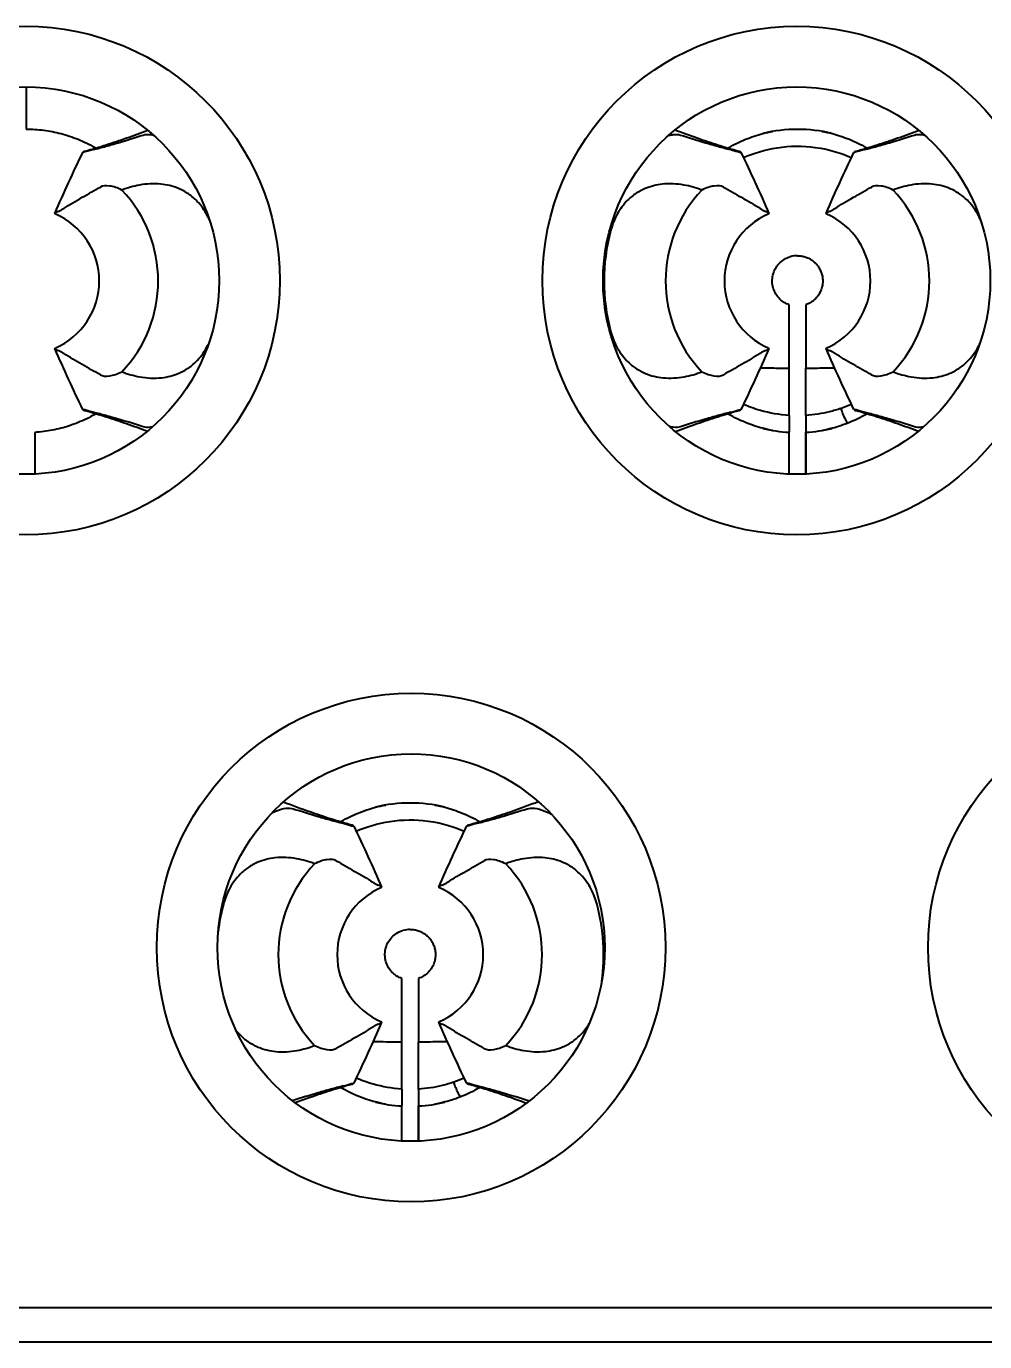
# Model space of a CAD drawing. Header units: millimetres. Extents: x 0 to 1188, y 0 to 840.
# Drawn here: x 114.562 to 117.407, y 345.156 to 349.061 of the extents above; entities that cross this region are included whole.
import ezdxf

# ---------------------------------------------------------------- set-up
doc = ezdxf.new("R2010")
doc.units = ezdxf.units.MM
doc.header["$LTSCALE"] = 2
doc.layers.add('가시적인 것(ISO)', color=3, linetype='Continuous', lineweight=40)

msp = doc.modelspace()

# ---------------------------------------------------------------- linework, layer by layer
at = {"layer": '가시적인 것(ISO)'}
for p, q in [((114.5615, 348.8806), (114.5615, 348.7552)), ((116.8265, 347.9054), (116.8265, 348.0453)), ((116.8765, 347.9054), (116.8765, 348.0454)), ((116.8265, 347.9054), (116.8265, 347.8553)), ((116.8265, 347.731), (116.8265, 347.8553)), ((116.8765, 347.7312), (116.8765, 347.8553)), ((115.6765, 345.9054), (115.6765, 346.0453)), ((115.7265, 345.9054), (115.7265, 346.0454)), ((115.6765, 345.9054), (115.6765, 345.8553)), ((115.6765, 345.7512), (115.6765, 345.8553)), ((115.7265, 345.751), (115.7265, 345.8553)), ((119.3121, 345.2556), (108.2164, 345.2556)), ((108.5549, 345.1556), (118.9735, 345.1556))]:
    msp.add_line(p, q, dxfattribs=at)
for centre, radius in [((114.5592, 348.3056), 0.755), ((116.8492, 348.3056), 0.755), ((114.5592, 348.3056), 0.575), ((116.8492, 348.3056), 0.575), ((115.7042, 346.3256), 0.755), ((117.9942, 346.3256), 0.755), ((115.7042, 346.3256), 0.575)]:
    msp.add_circle(centre, radius, dxfattribs=at)
for centre, radius, start, end in [((116.8515, 348.3046), 0.45, 90, 103.1782), ((116.8515, 348.3046), 0.45, 76.8218, 90), ((114.5615, 348.3046), 0.3916, 316.4807, 43.5197), ((116.8515, 348.3046), 0.3916, 136.4808, 223.5197), ((116.8515, 348.3046), 0.3916, 316.4807, 43.5197), ((114.5615, 348.3046), 0.2168, 293.2154, 66.7839), ((116.8515, 348.3046), 0.2168, 113.2155, 246.7835), ((116.8515, 348.3046), 0.2168, 293.2154, 66.7839), ((116.8515, 348.3046), 0.5744, 164.9931, 195.0072), ((116.8515, 348.3046), 0.45, 256.8218, 266.8153), ((116.8515, 348.3046), 0.45, 273.1847, 283.1782), ((115.7015, 346.3046), 0.45, 90, 103.1782), ((115.7015, 346.3046), 0.45, 76.8218, 90), ((115.7015, 346.3046), 0.3916, 136.4808, 223.5197), ((115.7015, 346.3046), 0.3916, 316.4807, 43.5197), ((115.7015, 346.3046), 0.2168, 113.2155, 246.7835), ((115.7015, 346.3046), 0.2168, 293.2154, 66.7839), ((115.7015, 346.3046), 0.5744, 164.9931, 173.2253), ((115.7015, 346.3046), 0.5744, 352.1098, 15.0072), ((115.7015, 346.3046), 0.45, 256.8218, 266.8153), ((115.7015, 346.3046), 0.45, 273.1847, 283.1782)]:
    msp.add_arc(centre, radius, start, end, dxfattribs=at)
for centre, major_axis, ratio, start_param, end_param in [((115.2052, 348.4699), (-0.4763, 0.2155), 0.09072, 6.171688, 6.225172), ((115.2066, 348.3574), (-0.4849, 0.3125), 0.282241, 6.024103, 6.037105), ((116.2284, 348.3739), (-0.463, -0.2959), 0.288481, 3.394768, 3.408061), ((116.2078, 348.4698), (-0.4764, -0.2156), 0.090673, 3.19962, 3.25302), ((117.4952, 348.4699), (-0.4763, 0.2155), 0.09072, 6.171688, 6.225172), ((117.4966, 348.3574), (-0.4849, 0.3125), 0.282244, 6.024101, 6.037103), ((116.8516, 348.3027), (0.0022, -0.0768), 0.987445, 3.113519, 3.4016), ((115.2053, 348.1395), (-0.4764, -0.2156), 0.090678, 0.058025, 0.111435), ((115.1817, 348.2331), (-0.46, -0.2936), 0.289369, 0.254194, 0.267536), ((116.2065, 348.2518), (-0.4848, 0.3124), 0.282258, 2.882491, 2.895492), ((116.2079, 348.1394), (-0.4763, 0.2155), 0.090718, 3.030103, 3.083581), ((117.4953, 348.1395), (-0.4764, -0.2156), 0.090678, 0.058025, 0.111435), ((117.4716, 348.2331), (-0.46, -0.2936), 0.289371, 0.254196, 0.267538), ((115.0784, 346.3739), (-0.463, -0.2959), 0.288484, 3.394771, 3.408064), ((115.0578, 346.4698), (-0.4764, -0.2156), 0.090673, 3.19962, 3.25302), ((116.3452, 346.4699), (-0.4763, 0.2155), 0.09072, 6.171688, 6.225172), ((116.3466, 346.3574), (-0.4849, 0.3125), 0.282243, 6.024102, 6.037104), ((115.7016, 346.3027), (0.0022, -0.0768), 0.987445, 3.113519, 3.4016), ((115.0565, 346.2517), (-0.4848, 0.3124), 0.282261, 2.882488, 2.895489), ((115.0579, 346.1394), (-0.4763, 0.2155), 0.090718, 3.030103, 3.083581), ((116.3453, 346.1395), (-0.4764, -0.2156), 0.090678, 0.058025, 0.111435), ((116.3216, 346.2331), (-0.46, -0.2936), 0.289371, 0.254195, 0.267538)]:
    msp.add_ellipse(centre, major_axis=major_axis, ratio=ratio, start_param=start_param, end_param=end_param, dxfattribs=at)
for points, knots in [([(114.5615, 348.7552), (114.5787, 348.7552), (114.596, 348.7541), (114.6132, 348.752), (114.6304, 348.7498), (114.6476, 348.7465), (114.6647, 348.742), (114.6817, 348.7375), (114.6987, 348.7319), (114.7156, 348.725), (114.7325, 348.7182), (114.7492, 348.71), (114.7656, 348.7006)], [0, 0, 0, 0, 0.25, 0.25, 0.25, 0.5, 0.5, 0.5, 0.75, 0.75, 0.75, 1, 1, 1, 1]), ([(114.9227, 348.7511), (114.9019, 348.7433), (114.8804, 348.7355), (114.8394, 348.7212), (114.819, 348.7143), (114.7792, 348.7015), (114.7576, 348.695), (114.734, 348.6888)], [0.0660033, 0.0660033, 0.0660033, 0.0660033, 0.135923, 0.135923, 0.2001231, 0.2001231, 0.2605456, 0.2605456, 0.2605456, 0.2605456]), ([(114.7605, 348.6945), (114.7733, 348.6977), (114.7861, 348.7011), (114.8104, 348.7078), (114.8227, 348.7113), (114.8601, 348.7223), (114.8852, 348.7302), (114.9088, 348.7378)], [0.000001, 0.000001, 0.000001, 0.000001, 0.01087287, 0.01087287, 0.02267328, 0.02267328, 0.04807128, 0.04807128, 0.04807128, 0.04807128]), ([(114.9088, 348.7378), (114.9145, 348.7396), (114.9218, 348.7401), (114.9329, 348.7388), (114.9356, 348.7384), (114.9384, 348.7378)], [-0.048121605, -0.048121605, -0.048121605, -0.048121605, -0.04200366, -0.04200366, -0.040148084, -0.040148084, -0.040148084, -0.040148084]), ([(116.4683, 348.7363), (116.4735, 348.7377), (116.4784, 348.7386), (116.4913, 348.7401), (116.4985, 348.7396), (116.5042, 348.7378)], [-0.009302568, -0.009302568, -0.009302568, -0.009302568, -0.006071666, -0.006071666, -0.000001, -0.000001, -0.000001, -0.000001]), ([(116.6791, 348.6888), (116.6554, 348.695), (116.6338, 348.7015), (116.594, 348.7143), (116.5736, 348.7212), (116.5315, 348.7359), (116.509, 348.7441), (116.4872, 348.7523)], [0.000001, 0.000001, 0.000001, 0.000001, 0.0588699, 0.0588699, 0.1213777, 0.1213777, 0.192838, 0.192838, 0.192838, 0.192838]), ([(116.5042, 348.7378), (116.5278, 348.7302), (116.5528, 348.7223), (116.5902, 348.7113), (116.6025, 348.7078), (116.6269, 348.7012), (116.6396, 348.6978), (116.6526, 348.6945)], [0.000001, 0.000001, 0.000001, 0.000001, 0.02510025, 0.02510025, 0.03680794, 0.03680794, 0.04760817, 0.04760817, 0.04760817, 0.04760817]), ([(116.6475, 348.7006), (116.6638, 348.71), (116.6805, 348.7182), (116.6974, 348.725), (116.7143, 348.7319), (116.7313, 348.7375), (116.7484, 348.742), (116.7585, 348.7446), (116.7686, 348.7469), (116.7787, 348.7487)], [0, 0, 0, 0, 0.25, 0.25, 0.25, 0.5, 0.5, 0.5, 0.6474893, 0.6474893, 0.6474893, 0.6474893]), ([(116.9243, 348.7487), (116.9345, 348.7469), (116.9446, 348.7446), (116.9547, 348.742), (116.9717, 348.7375), (116.9887, 348.7319), (117.0056, 348.725), (117.0225, 348.7182), (117.0392, 348.71), (117.0556, 348.7006)], [0.3524805, 0.3524805, 0.3524805, 0.3524805, 0.5, 0.5, 0.5, 0.75, 0.75, 0.75, 1, 1, 1, 1]), ([(117.2127, 348.7511), (117.1919, 348.7433), (117.1704, 348.7355), (117.1294, 348.7212), (117.109, 348.7143), (117.0692, 348.7015), (117.0476, 348.695), (117.024, 348.6888)], [0.0660033, 0.0660033, 0.0660033, 0.0660033, 0.135923, 0.135923, 0.2001231, 0.2001231, 0.2605456, 0.2605456, 0.2605456, 0.2605456]), ([(117.0505, 348.6945), (117.0633, 348.6977), (117.0761, 348.7011), (117.1004, 348.7078), (117.1127, 348.7113), (117.1501, 348.7223), (117.1752, 348.7302), (117.1988, 348.7378)], [0.000001, 0.000001, 0.000001, 0.000001, 0.01087287, 0.01087287, 0.02267328, 0.02267328, 0.04807128, 0.04807128, 0.04807128, 0.04807128]), ([(117.1988, 348.7378), (117.2045, 348.7396), (117.2118, 348.7401), (117.2229, 348.7388), (117.2256, 348.7384), (117.2284, 348.7378)], [-0.048121605, -0.048121605, -0.048121605, -0.048121605, -0.04200366, -0.04200366, -0.040148084, -0.040148084, -0.040148084, -0.040148084]), ([(114.7578, 348.6938), (114.7374, 348.6882), (114.728, 348.6849), (114.7296, 348.6867), (114.7301, 348.6871), (114.7308, 348.6875)], [-0.02032758, -0.02032758, -0.02032758, -0.02032758, -0.00261133, -0.00261133, -0.000001, -0.000001, -0.000001, -0.000001]), ([(116.6553, 348.6938), (116.6757, 348.6882), (116.6851, 348.6849), (116.6834, 348.6867), (116.6829, 348.6871), (116.6823, 348.6875)], [0.000001, 0.000001, 0.000001, 0.000001, 0.01769583, 0.01769583, 0.02027831, 0.02027831, 0.02027831, 0.02027831]), ([(116.691, 348.671), (116.7207, 348.684), (116.7541, 348.6944), (116.829, 348.7058), (116.8671, 348.7061), (116.9489, 348.6952), (116.9851, 348.6828), (117.012, 348.671)], [0.00074803, 0.00074803, 0.00074803, 0.00074803, 0.01038667, 0.01038667, 0.01998416, 0.01998416, 0.03136891, 0.03136891, 0.03136891, 0.03136891]), ([(117.0478, 348.6938), (117.0274, 348.6882), (117.018, 348.6849), (117.0196, 348.6867), (117.0201, 348.6871), (117.0208, 348.6875)], [-0.02032758, -0.02032758, -0.02032758, -0.02032758, -0.00261133, -0.00261133, -0.000001, -0.000001, -0.000001, -0.000001]), ([(114.6726, 348.5199), (114.6903, 348.5312), (114.708, 348.5415), (114.7455, 348.5632), (114.7635, 348.5735), (114.7816, 348.5834)], [0.000001, 0.000001, 0.000001, 0.000001, 0.02202225, 0.02202225, 0.04195247, 0.04195247, 0.04195247, 0.04195247]), ([(114.8455, 348.5743), (114.8323, 348.5809), (114.8201, 348.5847), (114.7977, 348.5881), (114.7882, 348.587), (114.7816, 348.5834)], [0.000001, 0.000001, 0.000001, 0.000001, 0.00737627, 0.00737627, 0.01570949, 0.01570949, 0.01570949, 0.01570949]), ([(115.1058, 348.4842), (115.1037, 348.4892), (115.1014, 348.494), (115.0908, 348.5143), (115.0809, 348.5285), (115.0611, 348.5492), (115.0524, 348.5565), (115.0336, 348.5694), (115.0235, 348.5748), (114.9962, 348.5862), (114.9786, 348.5903), (114.9397, 348.5942), (114.9184, 348.5929), (114.8799, 348.5859), (114.8623, 348.5808), (114.8455, 348.5743)], [0.00327184, 0.00327184, 0.00327184, 0.00327184, 0.00488809, 0.00488809, 0.01015041, 0.01015041, 0.01364946, 0.01364946, 0.01725329, 0.01725329, 0.02305912, 0.02305912, 0.03007931, 0.03007931, 0.03622793, 0.03622793, 0.03622793, 0.03622793]), ([(116.5675, 348.5743), (116.5504, 348.5809), (116.5326, 348.5861), (116.4933, 348.593), (116.4715, 348.5942), (116.4326, 348.5899), (116.4154, 348.5857), (116.3886, 348.5743), (116.3786, 348.5689), (116.3598, 348.5558), (116.3511, 348.5484), (116.3311, 348.5271), (116.321, 348.5125), (116.306, 348.4827), (116.3007, 348.4682), (116.2967, 348.4534)], [0.000001, 0.000001, 0.000001, 0.000001, 0.00626223, 0.00626223, 0.01343841, 0.01343841, 0.01913464, 0.01913464, 0.02272973, 0.02272973, 0.02626393, 0.02626393, 0.03167014, 0.03167014, 0.03630667, 0.03630667, 0.03630667, 0.03630667]), ([(116.6315, 348.5834), (116.6249, 348.587), (116.6154, 348.5881), (116.5931, 348.5848), (116.5808, 348.5809), (116.5675, 348.5743)], [0.000001, 0.000001, 0.000001, 0.000001, 0.00832328, 0.00832328, 0.01574209, 0.01574209, 0.01574209, 0.01574209]), ([(116.6315, 348.5834), (116.6494, 348.5735), (116.6675, 348.5632), (116.7051, 348.5414), (116.7227, 348.5313), (116.7405, 348.5199)], [0.000001, 0.000001, 0.000001, 0.000001, 0.02267265, 0.02267265, 0.04797339, 0.04797339, 0.04797339, 0.04797339]), ([(116.9626, 348.5199), (116.9803, 348.5312), (116.998, 348.5415), (117.0355, 348.5632), (117.0535, 348.5735), (117.0716, 348.5834)], [0.000001, 0.000001, 0.000001, 0.000001, 0.02202225, 0.02202225, 0.04195247, 0.04195247, 0.04195247, 0.04195247]), ([(117.1355, 348.5743), (117.1223, 348.5809), (117.1101, 348.5847), (117.0877, 348.5881), (117.0782, 348.587), (117.0716, 348.5834)], [0.000001, 0.000001, 0.000001, 0.000001, 0.00737627, 0.00737627, 0.01570949, 0.01570949, 0.01570949, 0.01570949]), ([(117.3958, 348.4842), (117.3937, 348.4892), (117.3914, 348.494), (117.3808, 348.5143), (117.3709, 348.5285), (117.3511, 348.5492), (117.3424, 348.5565), (117.3236, 348.5694), (117.3135, 348.5748), (117.2862, 348.5862), (117.2686, 348.5903), (117.2297, 348.5942), (117.2084, 348.5929), (117.1699, 348.5859), (117.1523, 348.5808), (117.1355, 348.5743)], [0.00327184, 0.00327184, 0.00327184, 0.00327184, 0.00488809, 0.00488809, 0.01015041, 0.01015041, 0.01364946, 0.01364946, 0.01725329, 0.01725329, 0.02305912, 0.02305912, 0.03007931, 0.03007931, 0.03622793, 0.03622793, 0.03622793, 0.03622793]), ([(114.6566, 348.5112), (114.659, 348.5123), (114.6616, 348.5135), (114.6669, 348.5164), (114.6697, 348.518), (114.6726, 348.5199)], [-0.007254423, -0.007254423, -0.007254423, -0.007254423, -0.003622775, -0.003622775, -0.000001, -0.000001, -0.000001, -0.000001]), ([(116.7405, 348.5199), (116.7434, 348.5181), (116.7462, 348.5164), (116.7515, 348.5135), (116.754, 348.5123), (116.7565, 348.5112)], [-0.007255096, -0.007255096, -0.007255096, -0.007255096, -0.003632959, -0.003632959, -0.000001, -0.000001, -0.000001, -0.000001]), ([(116.9466, 348.5112), (116.949, 348.5123), (116.9516, 348.5135), (116.9569, 348.5164), (116.9597, 348.518), (116.9626, 348.5199)], [-0.007254423, -0.007254423, -0.007254423, -0.007254423, -0.003622775, -0.003622775, -0.000001, -0.000001, -0.000001, -0.000001]), ([(114.6566, 348.5112), (114.6524, 348.5095), (114.6495, 348.508), (114.6479, 348.5068), (114.6462, 348.5055), (114.6458, 348.5046), (114.6466, 348.504)], [0, 0, 0, 0, 0.5, 0.5, 0.5, 1, 1, 1, 1]), ([(116.7664, 348.504), (116.7672, 348.5046), (116.7668, 348.5055), (116.7652, 348.5068), (116.7635, 348.508), (116.7606, 348.5095), (116.7565, 348.5112)], [0, 0, 0, 0, 0.5, 0.5, 0.5, 1, 1, 1, 1]), ([(116.9466, 348.5112), (116.9424, 348.5095), (116.9395, 348.508), (116.9379, 348.5068), (116.9362, 348.5055), (116.9358, 348.5046), (116.9366, 348.504)], [0, 0, 0, 0, 0.5, 0.5, 0.5, 1, 1, 1, 1]), ([(116.7996, 348.2505), (116.7949, 348.255), (116.7908, 348.2601), (116.7874, 348.2657), (116.784, 348.2712), (116.7814, 348.2773), (116.7795, 348.2835), (116.7777, 348.2898), (116.7767, 348.2962), (116.7765, 348.3027), (116.7764, 348.3092), (116.7771, 348.3157), (116.7786, 348.3221), (116.7801, 348.3284), (116.7824, 348.3345), (116.7855, 348.3402), (116.7886, 348.3459), (116.7924, 348.3513), (116.7969, 348.356), (116.8014, 348.3608), (116.8065, 348.365), (116.8121, 348.3684), (116.8177, 348.3719), (116.8237, 348.3746), (116.83, 348.3765)], [0, 0, 0, 0, 0.125, 0.125, 0.125, 0.25, 0.25, 0.25, 0.375, 0.375, 0.375, 0.5, 0.5, 0.5, 0.625, 0.625, 0.625, 0.75, 0.75, 0.75, 0.875, 0.875, 0.875, 0.9999979, 0.9999979, 0.9999979, 0.9999979]), ([(116.8515, 348.3796), (116.856, 348.3796), (116.8605, 348.3792), (116.8649, 348.3784), (116.8667, 348.3781), (116.8686, 348.3777), (116.8704, 348.3772), (116.8742, 348.3762), (116.878, 348.3749), (116.8817, 348.3733), (116.8839, 348.3723), (116.886, 348.3712), (116.8881, 348.3701), (116.8912, 348.3684), (116.894, 348.3665), (116.8968, 348.3644), (116.8991, 348.3626), (116.9014, 348.3607), (116.9035, 348.3587), (116.9056, 348.3567), (116.9076, 348.3545), (116.9094, 348.3523), (116.9116, 348.3496), (116.9136, 348.3468), (116.9155, 348.3438), (116.9167, 348.3418), (116.9179, 348.3397), (116.9189, 348.3375), (116.9207, 348.3339), (116.9221, 348.3302), (116.9233, 348.3264), (116.9238, 348.3246), (116.9243, 348.3228), (116.9247, 348.3209), (116.9257, 348.3166), (116.9263, 348.3121), (116.9265, 348.3076), (116.9265, 348.3063), (116.9265, 348.3049), (116.9265, 348.3036), (116.9264, 348.2986), (116.9259, 348.2936), (116.9248, 348.2887), (116.9246, 348.2879), (116.9244, 348.2871), (116.9242, 348.2863), (116.9229, 348.281), (116.921, 348.2758), (116.9185, 348.2708), (116.9156, 348.2652), (116.912, 348.2599), (116.9078, 348.2551), (116.9041, 348.2508), (116.8999, 348.247), (116.8953, 348.2437), (116.8947, 348.2433), (116.8941, 348.2429), (116.8935, 348.2425), (116.8893, 348.2396), (116.8848, 348.2372), (116.8801, 348.2353), (116.8789, 348.2348), (116.8777, 348.2343), (116.8765, 348.2339)], [0, 0, 0, 0, 0.064029, 0.064029, 0.064029, 0.090909, 0.090909, 0.090909, 0.147575, 0.147575, 0.147575, 0.181818, 0.181818, 0.181818, 0.230906, 0.230906, 0.230906, 0.272727, 0.272727, 0.272727, 0.31446, 0.31446, 0.31446, 0.363636, 0.363636, 0.363636, 0.397788, 0.397788, 0.397788, 0.454545, 0.454545, 0.454545, 0.481311, 0.481311, 0.481311, 0.545455, 0.545455, 0.545455, 0.564756, 0.564756, 0.564756, 0.636364, 0.636364, 0.636364, 0.648191, 0.648191, 0.648191, 0.727273, 0.727273, 0.727273, 0.818182, 0.818182, 0.818182, 0.898575, 0.898575, 0.898575, 0.909091, 0.909091, 0.909091, 0.981969, 0.981969, 0.981969, 1, 1, 1, 1]), ([(116.8265, 348.2339), (116.8214, 348.2357), (116.8117, 348.2404), (116.8033, 348.2469), (116.7996, 348.2505)], [0.0000005, 0.0000005, 0.0000005, 0.0000005, 0.5, 0.999989, 0.999989, 0.999989, 0.999989]), ([(116.8265, 348.1367), (116.8265, 348.1676), (116.8265, 348.192), (116.8265, 348.2251), (116.8265, 348.2339), (116.8265, 348.2339)], [-0.0283629, -0.0283629, -0.0283629, -0.0283629, -0.01405808, -0.01405808, -0.000001, -0.000001, -0.000001, -0.000001]), ([(116.8765, 348.2339), (116.8765, 348.2339), (116.8765, 348.2251), (116.8765, 348.1921), (116.8765, 348.1677), (116.8765, 348.1368)], [-0.0282305, -0.0282305, -0.0282305, -0.0282305, -0.01423903, -0.01423903, -0.0000015, -0.0000015, -0.0000015, -0.0000015]), ([(116.2967, 348.1559), (116.301, 348.14), (116.3067, 348.1246), (116.3224, 348.0947), (116.3323, 348.0806), (116.3521, 348.06), (116.3607, 348.0526), (116.3796, 348.0397), (116.3897, 348.0343), (116.4171, 348.023), (116.4347, 348.0189), (116.4736, 348.0151), (116.4948, 348.0164), (116.5332, 348.0234), (116.5507, 348.0285), (116.5675, 348.0349)], [0.000001, 0.000001, 0.000001, 0.000001, 0.00492376, 0.00492376, 0.01016888, 0.01016888, 0.01366516, 0.01366516, 0.01727295, 0.01727295, 0.02310028, 0.02310028, 0.0300965, 0.0300965, 0.03622826, 0.03622826, 0.03622826, 0.03622826]), ([(114.6466, 348.1052), (114.6458, 348.1046), (114.6462, 348.1037), (114.6479, 348.1025), (114.6495, 348.1013), (114.6524, 348.0997), (114.6566, 348.098)], [0, 0, 0, 0, 0.5, 0.5, 0.5, 1, 1, 1, 1]), ([(114.6726, 348.0893), (114.6697, 348.0912), (114.6669, 348.0928), (114.6615, 348.0957), (114.659, 348.097), (114.6566, 348.098)], [-0.007255314, -0.007255314, -0.007255314, -0.007255314, -0.003633065, -0.003633065, -0.000001, -0.000001, -0.000001, -0.000001]), ([(114.7816, 348.0259), (114.7636, 348.0357), (114.7456, 348.046), (114.7079, 348.0678), (114.6903, 348.078), (114.6726, 348.0893)], [0.000001, 0.000001, 0.000001, 0.000001, 0.02266577, 0.02266577, 0.04797204, 0.04797204, 0.04797204, 0.04797204]), ([(114.8455, 348.0349), (114.8626, 348.0284), (114.8805, 348.0232), (114.9197, 348.0162), (114.9415, 348.015), (114.9805, 348.0193), (114.9976, 348.0235), (115.0245, 348.0349), (115.0345, 348.0404), (115.0533, 348.0534), (115.0619, 348.0609), (115.082, 348.0821), (115.092, 348.0968), (115.1011, 348.1149), (115.1022, 348.117), (115.1032, 348.1192)], [0.000001, 0.000001, 0.000001, 0.000001, 0.00626235, 0.00626235, 0.0134386, 0.0134386, 0.01913477, 0.01913477, 0.02272976, 0.02272976, 0.0262638, 0.0262638, 0.03166957, 0.03166957, 0.03238711, 0.03238711, 0.03238711, 0.03238711]), ([(116.7404, 348.0893), (116.7227, 348.078), (116.705, 348.0678), (116.6675, 348.046), (116.6495, 348.0357), (116.6315, 348.0259)], [0.000001, 0.000001, 0.000001, 0.000001, 0.02202179, 0.02202179, 0.04195434, 0.04195434, 0.04195434, 0.04195434]), ([(116.7565, 348.098), (116.754, 348.097), (116.7515, 348.0957), (116.7461, 348.0928), (116.7434, 348.0912), (116.7404, 348.0893)], [-0.007253637, -0.007253637, -0.007253637, -0.007253637, -0.003622384, -0.003622384, -0.000001, -0.000001, -0.000001, -0.000001]), ([(116.7565, 348.098), (116.7606, 348.0997), (116.7635, 348.1013), (116.7652, 348.1025), (116.7668, 348.1037), (116.7672, 348.1046), (116.7664, 348.1052)], [0, 0, 0, 0, 0.5, 0.5, 0.5, 1, 1, 1, 1]), ([(116.9366, 348.1052), (116.9358, 348.1046), (116.9362, 348.1037), (116.9379, 348.1025), (116.9395, 348.1013), (116.9424, 348.0997), (116.9466, 348.098)], [0, 0, 0, 0, 0.5, 0.5, 0.5, 1, 1, 1, 1]), ([(116.9626, 348.0893), (116.9597, 348.0912), (116.9569, 348.0928), (116.9515, 348.0957), (116.949, 348.097), (116.9466, 348.098)], [-0.007255314, -0.007255314, -0.007255314, -0.007255314, -0.003633065, -0.003633065, -0.000001, -0.000001, -0.000001, -0.000001]), ([(117.0716, 348.0259), (117.0536, 348.0357), (117.0356, 348.046), (116.9979, 348.0678), (116.9803, 348.078), (116.9626, 348.0893)], [0.000001, 0.000001, 0.000001, 0.000001, 0.02266577, 0.02266577, 0.04797204, 0.04797204, 0.04797204, 0.04797204]), ([(117.1355, 348.0349), (117.1526, 348.0284), (117.1705, 348.0232), (117.2097, 348.0162), (117.2315, 348.015), (117.2705, 348.0193), (117.2876, 348.0235), (117.3145, 348.0349), (117.3245, 348.0404), (117.3433, 348.0534), (117.3519, 348.0609), (117.372, 348.0821), (117.382, 348.0968), (117.3911, 348.1149), (117.3922, 348.117), (117.3932, 348.1192)], [0.000001, 0.000001, 0.000001, 0.000001, 0.00626235, 0.00626235, 0.0134386, 0.0134386, 0.01913477, 0.01913477, 0.02272976, 0.02272976, 0.0262638, 0.0262638, 0.03166957, 0.03166957, 0.03238711, 0.03238711, 0.03238711, 0.03238711]), ([(114.7816, 348.0259), (114.7882, 348.0223), (114.7977, 348.0211), (114.82, 348.0245), (114.8322, 348.0284), (114.8455, 348.0349)], [0.000001, 0.000001, 0.000001, 0.000001, 0.00832329, 0.00832329, 0.01574211, 0.01574211, 0.01574211, 0.01574211]), ([(116.5675, 348.0349), (116.5808, 348.0284), (116.593, 348.0245), (116.6153, 348.0211), (116.6248, 348.0223), (116.6315, 348.0259)], [0.000001, 0.000001, 0.000001, 0.000001, 0.00737626, 0.00737626, 0.01570945, 0.01570945, 0.01570945, 0.01570945]), ([(116.7412, 348.0467), (116.7541, 348.0468), (116.7675, 348.0465), (116.796, 348.0458), (116.8112, 348.0455), (116.8265, 348.0453)], [0.017214595, 0.017214595, 0.017214595, 0.017214595, 0.021507398, 0.021507398, 0.026103666, 0.026103666, 0.026103666, 0.026103666]), ([(116.8765, 348.0454), (116.8853, 348.0455), (116.894, 348.0457), (116.9132, 348.0461), (116.9236, 348.0464), (116.9433, 348.0468), (116.9526, 348.047), (116.9617, 348.0469)], [0.000001, 0.000001, 0.000001, 0.000001, 0.002645454, 0.002645454, 0.005867942, 0.005867942, 0.008896239, 0.008896239, 0.008896239, 0.008896239]), ([(117.0716, 348.0259), (117.0782, 348.0223), (117.0877, 348.0211), (117.11, 348.0245), (117.1222, 348.0284), (117.1355, 348.0349)], [0.000001, 0.000001, 0.000001, 0.000001, 0.00832329, 0.00832329, 0.01574211, 0.01574211, 0.01574211, 0.01574211]), ([(116.8265, 347.9054), (116.7978, 347.9072), (116.7693, 347.9121), (116.7219, 347.9256), (116.705, 347.9321), (116.691, 347.9382)], [0.000001, 0.000001, 0.000001, 0.000001, 0.00863494, 0.00863494, 0.01473932, 0.01473932, 0.01473932, 0.01473932]), ([(114.7656, 347.9086), (114.7492, 347.8992), (114.7325, 347.8911), (114.7156, 347.8842), (114.6987, 347.8773), (114.6817, 347.8717), (114.6646, 347.8672), (114.6476, 347.8628), (114.6305, 347.8595), (114.6132, 347.8573), (114.6043, 347.8562), (114.5954, 347.8553), (114.5865, 347.8548)], [0, 0, 0, 0, 0.2844503, 0.2844503, 0.2844503, 0.5689005, 0.5689005, 0.5689005, 0.8533508, 0.8533508, 0.8533508, 0.9999997, 0.9999997, 0.9999997, 0.9999997]), ([(114.7578, 347.9154), (114.7374, 347.9211), (114.7279, 347.9244), (114.7297, 347.9225), (114.7301, 347.9222), (114.7308, 347.9217)], [0.000001, 0.000001, 0.000001, 0.000001, 0.01769584, 0.01769584, 0.02027831, 0.02027831, 0.02027831, 0.02027831]), ([(114.734, 347.9204), (114.7576, 347.9142), (114.7792, 347.9077), (114.8191, 347.8949), (114.8395, 347.888), (114.8799, 347.8739), (114.9008, 347.8663), (114.9211, 347.8587)], [0.000001, 0.000001, 0.000001, 0.000001, 0.0588726, 0.0588726, 0.1213808, 0.1213808, 0.1876601, 0.1876601, 0.1876601, 0.1876601]), ([(114.9088, 347.8715), (114.8852, 347.8791), (114.8602, 347.8869), (114.8228, 347.8979), (114.8105, 347.9014), (114.7862, 347.9081), (114.7734, 347.9115), (114.7604, 347.9147)], [0.000001, 0.000001, 0.000001, 0.000001, 0.02510087, 0.02510087, 0.0368086, 0.0368086, 0.04760889, 0.04760889, 0.04760889, 0.04760889]), ([(116.4888, 347.8575), (116.5101, 347.8655), (116.5321, 347.8736), (116.5737, 347.8881), (116.5941, 347.895), (116.6339, 347.9077), (116.6555, 347.9142), (116.6791, 347.9204)], [0.06425, 0.06425, 0.06425, 0.06425, 0.1360095, 0.1360095, 0.2001654, 0.2001654, 0.2604816, 0.2604816, 0.2604816, 0.2604816]), ([(116.6526, 347.9147), (116.6397, 347.9115), (116.627, 347.9081), (116.6027, 347.9015), (116.5904, 347.8979), (116.553, 347.8869), (116.5278, 347.8791), (116.5042, 347.8715)], [0.000001, 0.000001, 0.000001, 0.000001, 0.01087239, 0.01087239, 0.02267253, 0.02267253, 0.04807062, 0.04807062, 0.04807062, 0.04807062]), ([(116.7786, 347.8606), (116.7685, 347.8624), (116.7584, 347.8646), (116.7484, 347.8672), (116.7313, 347.8717), (116.7143, 347.8773), (116.6974, 347.8842), (116.6805, 347.8911), (116.6638, 347.8992), (116.6475, 347.9086)], [0.2633685, 0.2633685, 0.2633685, 0.2633685, 0.43111, 0.43111, 0.43111, 0.715555, 0.715555, 0.715555, 1, 1, 1, 1]), ([(116.6553, 347.9154), (116.6756, 347.9211), (116.6851, 347.9244), (116.6834, 347.9225), (116.6829, 347.9222), (116.6823, 347.9217)], [-0.02032757, -0.02032757, -0.02032757, -0.02032757, -0.00261135, -0.00261135, -0.000001, -0.000001, -0.000001, -0.000001]), ([(116.9809, 347.9261), (116.9696, 347.9223), (116.9468, 347.9156), (116.9119, 347.9087), (116.8883, 347.9061), (116.8765, 347.9054)], [0.0000018, 0.0000018, 0.0000018, 0.0000018, 0.3333334, 0.6666667, 1, 1, 1, 1]), ([(116.8765, 347.9054), (116.8765, 347.9006), (116.8765, 347.8905), (116.8765, 347.8743), (116.8765, 347.8623), (116.8765, 347.8558), (116.8765, 347.8553)], [0, 0, 0, 0, 0.125, 0.25, 0.375, 0.3853845, 0.3853845, 0.3853845, 0.3853845]), ([(117.0556, 347.9086), (117.0392, 347.8992), (117.0225, 347.8911), (117.0056, 347.8842), (116.9887, 347.8773), (116.9717, 347.8717), (116.9546, 347.8672), (116.9446, 347.8646), (116.9345, 347.8624), (116.9244, 347.8606)], [0, 0, 0, 0, 0.2844503, 0.2844503, 0.2844503, 0.5689005, 0.5689005, 0.5689005, 0.7366104, 0.7366104, 0.7366104, 0.7366104]), ([(117.0005, 347.8821), (116.9975, 347.8876), (116.9916, 347.8988), (116.985, 347.9136), (116.9819, 347.9222), (116.9809, 347.9261)], [0.0448363, 0.0448363, 0.0448363, 0.0448363, 0.3333333, 0.6666667, 0.9998988, 0.9998988, 0.9998988, 0.9998988]), ([(117.0478, 347.9154), (117.0274, 347.9211), (117.0179, 347.9244), (117.0197, 347.9225), (117.0201, 347.9222), (117.0208, 347.9217)], [0.000001, 0.000001, 0.000001, 0.000001, 0.01769584, 0.01769584, 0.02027831, 0.02027831, 0.02027831, 0.02027831]), ([(117.024, 347.9204), (117.0476, 347.9142), (117.0692, 347.9077), (117.1091, 347.8949), (117.1295, 347.888), (117.1699, 347.8739), (117.1908, 347.8663), (117.2111, 347.8587)], [0.000001, 0.000001, 0.000001, 0.000001, 0.0588726, 0.0588726, 0.1213808, 0.1213808, 0.1876601, 0.1876601, 0.1876601, 0.1876601]), ([(117.1988, 347.8715), (117.1752, 347.8791), (117.1502, 347.8869), (117.1128, 347.8979), (117.1005, 347.9014), (117.0762, 347.9081), (117.0634, 347.9115), (117.0504, 347.9147)], [0.000001, 0.000001, 0.000001, 0.000001, 0.02510087, 0.02510087, 0.0368086, 0.0368086, 0.04760889, 0.04760889, 0.04760889, 0.04760889]), ([(114.9356, 347.8709), (114.9338, 347.8706), (114.9319, 347.8703), (114.9217, 347.8691), (114.9145, 347.8696), (114.9088, 347.8715)], [-0.007340497, -0.007340497, -0.007340497, -0.007340497, -0.00607167, -0.00607167, -0.000001, -0.000001, -0.000001, -0.000001]), ([(116.5042, 347.8715), (116.4985, 347.8696), (116.4913, 347.8691), (116.4791, 347.8705), (116.4753, 347.8712), (116.4713, 347.8722)], [-0.04812161, -0.04812161, -0.04812161, -0.04812161, -0.042003663, -0.042003663, -0.03943709, -0.03943709, -0.03943709, -0.03943709]), ([(117.2256, 347.8709), (117.2238, 347.8706), (117.2219, 347.8703), (117.2117, 347.8691), (117.2045, 347.8696), (117.1988, 347.8715)], [-0.007340497, -0.007340497, -0.007340497, -0.007340497, -0.00607167, -0.00607167, -0.000001, -0.000001, -0.000001, -0.000001]), ([(114.5865, 347.8547), (114.5865, 347.8331), (114.5865, 347.7922), (114.5865, 347.7507), (114.5865, 347.7312)], [0.0000084, 0.0000084, 0.0000084, 0.0000084, 0.3333333, 0.6241763, 0.6241763, 0.6241763, 0.6241763]), ([(116.8265, 347.731), (116.8265, 347.7505), (116.8265, 347.7921), (116.8265, 347.8331), (116.8265, 347.8547)], [0.374824, 0.374824, 0.374824, 0.374824, 0.6666667, 0.9999916, 0.9999916, 0.9999916, 0.9999916]), ([(116.8765, 347.8547), (116.8765, 347.8331), (116.8765, 347.7922), (116.8765, 347.7507), (116.8765, 347.7312)], [0.0000084, 0.0000084, 0.0000084, 0.0000084, 0.3333333, 0.6241763, 0.6241763, 0.6241763, 0.6241763]), ([(115.2923, 346.7268), (115.2955, 346.7283), (115.2987, 346.7296), (115.3134, 346.7354), (115.3238, 346.7381), (115.3413, 346.7401), (115.3485, 346.7396), (115.3542, 346.7378)], [-0.01429231, -0.01429231, -0.01429231, -0.01429231, -0.0125463, -0.0125463, -0.00607167, -0.00607167, -0.000001, -0.000001, -0.000001, -0.000001]), ([(115.5291, 346.6888), (115.5054, 346.695), (115.4838, 346.7015), (115.444, 346.7143), (115.4236, 346.7212), (115.377, 346.7375), (115.3501, 346.7474), (115.3243, 346.7572)], [0.000001, 0.000001, 0.000001, 0.000001, 0.0588699, 0.0588699, 0.1213777, 0.1213777, 0.2070436, 0.2070436, 0.2070436, 0.2070436]), ([(115.3542, 346.7378), (115.3778, 346.7302), (115.4028, 346.7223), (115.4402, 346.7113), (115.4525, 346.7078), (115.4769, 346.7012), (115.4896, 346.6978), (115.5026, 346.6945)], [0.000001, 0.000001, 0.000001, 0.000001, 0.02510025, 0.02510025, 0.03680794, 0.03680794, 0.04760817, 0.04760817, 0.04760817, 0.04760817]), ([(115.4975, 346.7006), (115.5138, 346.71), (115.5305, 346.7182), (115.5474, 346.725), (115.5643, 346.7319), (115.5813, 346.7375), (115.5984, 346.742), (115.6085, 346.7446), (115.6186, 346.7469), (115.6287, 346.7487)], [0, 0, 0, 0, 0.25, 0.25, 0.25, 0.5, 0.5, 0.5, 0.6474893, 0.6474893, 0.6474893, 0.6474893]), ([(115.7743, 346.7487), (115.7845, 346.7469), (115.7946, 346.7446), (115.8047, 346.742), (115.8217, 346.7375), (115.8387, 346.7319), (115.8556, 346.725), (115.8725, 346.7182), (115.8892, 346.71), (115.9056, 346.7006)], [0.3524805, 0.3524805, 0.3524805, 0.3524805, 0.5, 0.5, 0.5, 0.75, 0.75, 0.75, 1, 1, 1, 1]), ([(116.0825, 346.7586), (116.0556, 346.7484), (116.0273, 346.7379), (115.9794, 346.7212), (115.959, 346.7143), (115.9192, 346.7015), (115.8976, 346.695), (115.874, 346.6888)], [0.0435794, 0.0435794, 0.0435794, 0.0435794, 0.135923, 0.135923, 0.2001231, 0.2001231, 0.2605456, 0.2605456, 0.2605456, 0.2605456]), ([(115.9005, 346.6945), (115.9133, 346.6977), (115.9261, 346.7011), (115.9504, 346.7078), (115.9627, 346.7113), (116.0001, 346.7223), (116.0252, 346.7302), (116.0488, 346.7378)], [0.000001, 0.000001, 0.000001, 0.000001, 0.01087287, 0.01087287, 0.02267328, 0.02267328, 0.04807128, 0.04807128, 0.04807128, 0.04807128]), ([(116.0488, 346.7378), (116.0545, 346.7396), (116.0618, 346.7401), (116.0794, 346.738), (116.09, 346.7353), (116.1078, 346.7282), (116.1143, 346.7252), (116.121, 346.7217)], [-0.04812161, -0.04812161, -0.04812161, -0.04812161, -0.04200366, -0.04200366, -0.035477, -0.035477, -0.03198349, -0.03198349, -0.03198349, -0.03198349]), ([(115.5053, 346.6938), (115.5257, 346.6882), (115.5351, 346.6849), (115.5334, 346.6867), (115.5329, 346.6871), (115.5323, 346.6875)], [0.000001, 0.000001, 0.000001, 0.000001, 0.01769583, 0.01769583, 0.02027831, 0.02027831, 0.02027831, 0.02027831]), ([(115.541, 346.671), (115.5707, 346.684), (115.6041, 346.6944), (115.679, 346.7058), (115.7171, 346.7061), (115.7989, 346.6952), (115.8351, 346.6828), (115.862, 346.671)], [0.00074803, 0.00074803, 0.00074803, 0.00074803, 0.01038667, 0.01038667, 0.01998416, 0.01998416, 0.03136891, 0.03136891, 0.03136891, 0.03136891]), ([(115.8978, 346.6938), (115.8774, 346.6882), (115.868, 346.6849), (115.8696, 346.6867), (115.8701, 346.6871), (115.8708, 346.6875)], [-0.02032758, -0.02032758, -0.02032758, -0.02032758, -0.00261133, -0.00261133, -0.000001, -0.000001, -0.000001, -0.000001]), ([(115.4175, 346.5743), (115.4004, 346.5809), (115.3826, 346.5861), (115.3433, 346.593), (115.3215, 346.5942), (115.2826, 346.5899), (115.2654, 346.5857), (115.2386, 346.5743), (115.2286, 346.5689), (115.2098, 346.5558), (115.2011, 346.5484), (115.1811, 346.5271), (115.171, 346.5125), (115.156, 346.4827), (115.1507, 346.4682), (115.1467, 346.4534)], [0.000001, 0.000001, 0.000001, 0.000001, 0.00626223, 0.00626223, 0.01343841, 0.01343841, 0.01913464, 0.01913464, 0.02272973, 0.02272973, 0.02626393, 0.02626393, 0.03167014, 0.03167014, 0.03630667, 0.03630667, 0.03630667, 0.03630667]), ([(115.4815, 346.5834), (115.4749, 346.587), (115.4654, 346.5881), (115.4431, 346.5848), (115.4308, 346.5809), (115.4175, 346.5743)], [0.000001, 0.000001, 0.000001, 0.000001, 0.00832328, 0.00832328, 0.01574209, 0.01574209, 0.01574209, 0.01574209]), ([(115.4815, 346.5834), (115.4994, 346.5735), (115.5175, 346.5632), (115.5551, 346.5414), (115.5727, 346.5313), (115.5905, 346.5199)], [0.000001, 0.000001, 0.000001, 0.000001, 0.02267265, 0.02267265, 0.04797339, 0.04797339, 0.04797339, 0.04797339]), ([(115.8126, 346.5199), (115.8303, 346.5312), (115.848, 346.5415), (115.8855, 346.5632), (115.9035, 346.5735), (115.9216, 346.5834)], [0.000001, 0.000001, 0.000001, 0.000001, 0.02202225, 0.02202225, 0.04195247, 0.04195247, 0.04195247, 0.04195247]), ([(115.9855, 346.5743), (115.9723, 346.5809), (115.9601, 346.5847), (115.9377, 346.5881), (115.9282, 346.587), (115.9216, 346.5834)], [0.000001, 0.000001, 0.000001, 0.000001, 0.00737627, 0.00737627, 0.01570949, 0.01570949, 0.01570949, 0.01570949]), ([(116.2563, 346.4534), (116.2521, 346.4691), (116.2464, 346.4844), (116.2308, 346.5143), (116.2209, 346.5285), (116.2011, 346.5492), (116.1924, 346.5565), (116.1736, 346.5694), (116.1635, 346.5748), (116.1362, 346.5862), (116.1186, 346.5903), (116.0797, 346.5942), (116.0584, 346.5929), (116.0199, 346.5859), (116.0023, 346.5808), (115.9855, 346.5743)], [0.000001, 0.000001, 0.000001, 0.000001, 0.00488809, 0.00488809, 0.01015041, 0.01015041, 0.01364946, 0.01364946, 0.01725329, 0.01725329, 0.02305912, 0.02305912, 0.03007931, 0.03007931, 0.03622793, 0.03622793, 0.03622793, 0.03622793]), ([(115.5905, 346.5199), (115.5934, 346.5181), (115.5962, 346.5164), (115.6015, 346.5135), (115.604, 346.5123), (115.6065, 346.5112)], [-0.007255096, -0.007255096, -0.007255096, -0.007255096, -0.003632959, -0.003632959, -0.000001, -0.000001, -0.000001, -0.000001]), ([(115.6164, 346.504), (115.6172, 346.5046), (115.6168, 346.5055), (115.6152, 346.5068), (115.6135, 346.508), (115.6106, 346.5095), (115.6065, 346.5112)], [0, 0, 0, 0, 0.5, 0.5, 0.5, 1, 1, 1, 1]), ([(115.7966, 346.5112), (115.7924, 346.5095), (115.7895, 346.508), (115.7879, 346.5068), (115.7862, 346.5055), (115.7858, 346.5046), (115.7866, 346.504)], [0, 0, 0, 0, 0.5, 0.5, 0.5, 1, 1, 1, 1]), ([(115.7966, 346.5112), (115.799, 346.5123), (115.8016, 346.5135), (115.8069, 346.5164), (115.8097, 346.518), (115.8126, 346.5199)], [-0.007254423, -0.007254423, -0.007254423, -0.007254423, -0.003622775, -0.003622775, -0.000001, -0.000001, -0.000001, -0.000001]), ([(115.6496, 346.2505), (115.6449, 346.255), (115.6408, 346.2601), (115.6374, 346.2657), (115.634, 346.2712), (115.6314, 346.2773), (115.6295, 346.2835), (115.6277, 346.2898), (115.6267, 346.2962), (115.6265, 346.3027), (115.6264, 346.3092), (115.6271, 346.3157), (115.6286, 346.3221), (115.6301, 346.3284), (115.6324, 346.3345), (115.6355, 346.3402), (115.6386, 346.3459), (115.6424, 346.3513), (115.6469, 346.356), (115.6514, 346.3608), (115.6565, 346.365), (115.6621, 346.3684), (115.6677, 346.3719), (115.6737, 346.3746), (115.68, 346.3765)], [0, 0, 0, 0, 0.125, 0.125, 0.125, 0.25, 0.25, 0.25, 0.375, 0.375, 0.375, 0.5, 0.5, 0.5, 0.625, 0.625, 0.625, 0.75, 0.75, 0.75, 0.875, 0.875, 0.875, 0.9999979, 0.9999979, 0.9999979, 0.9999979]), ([(115.7015, 346.3796), (115.706, 346.3796), (115.7105, 346.3792), (115.7149, 346.3784), (115.7167, 346.3781), (115.7186, 346.3777), (115.7204, 346.3772), (115.7242, 346.3762), (115.728, 346.3749), (115.7317, 346.3733), (115.7339, 346.3723), (115.736, 346.3712), (115.7381, 346.3701), (115.7412, 346.3684), (115.744, 346.3665), (115.7468, 346.3644), (115.7491, 346.3626), (115.7514, 346.3607), (115.7535, 346.3587), (115.7556, 346.3567), (115.7576, 346.3545), (115.7594, 346.3523), (115.7616, 346.3496), (115.7636, 346.3468), (115.7655, 346.3438), (115.7667, 346.3418), (115.7679, 346.3397), (115.7689, 346.3375), (115.7707, 346.3339), (115.7721, 346.3302), (115.7733, 346.3264), (115.7738, 346.3246), (115.7743, 346.3228), (115.7747, 346.3209), (115.7757, 346.3166), (115.7763, 346.3121), (115.7765, 346.3076), (115.7765, 346.3063), (115.7765, 346.3049), (115.7765, 346.3036), (115.7764, 346.2986), (115.7759, 346.2936), (115.7748, 346.2887), (115.7746, 346.2879), (115.7744, 346.2871), (115.7742, 346.2863), (115.7729, 346.281), (115.771, 346.2758), (115.7685, 346.2708), (115.7656, 346.2652), (115.762, 346.2599), (115.7578, 346.2551), (115.7541, 346.2508), (115.7499, 346.247), (115.7453, 346.2437), (115.7447, 346.2433), (115.7441, 346.2429), (115.7435, 346.2425), (115.7393, 346.2396), (115.7348, 346.2372), (115.7301, 346.2353), (115.7289, 346.2348), (115.7277, 346.2343), (115.7265, 346.2339)], [0, 0, 0, 0, 0.064029, 0.064029, 0.064029, 0.090909, 0.090909, 0.090909, 0.147575, 0.147575, 0.147575, 0.181818, 0.181818, 0.181818, 0.230906, 0.230906, 0.230906, 0.272727, 0.272727, 0.272727, 0.31446, 0.31446, 0.31446, 0.363636, 0.363636, 0.363636, 0.397788, 0.397788, 0.397788, 0.454545, 0.454545, 0.454545, 0.481311, 0.481311, 0.481311, 0.545455, 0.545455, 0.545455, 0.564756, 0.564756, 0.564756, 0.636364, 0.636364, 0.636364, 0.648191, 0.648191, 0.648191, 0.727273, 0.727273, 0.727273, 0.818182, 0.818182, 0.818182, 0.898575, 0.898575, 0.898575, 0.909091, 0.909091, 0.909091, 0.981969, 0.981969, 0.981969, 1, 1, 1, 1]), ([(115.6765, 346.2339), (115.6714, 346.2357), (115.6617, 346.2404), (115.6533, 346.2469), (115.6496, 346.2505)], [0.0000005, 0.0000005, 0.0000005, 0.0000005, 0.5, 0.999989, 0.999989, 0.999989, 0.999989]), ([(115.6765, 346.1367), (115.6765, 346.1676), (115.6765, 346.192), (115.6765, 346.2251), (115.6765, 346.2339), (115.6765, 346.2339)], [-0.0283629, -0.0283629, -0.0283629, -0.0283629, -0.01405808, -0.01405808, -0.000001, -0.000001, -0.000001, -0.000001]), ([(115.7265, 346.2339), (115.7265, 346.2339), (115.7265, 346.2251), (115.7265, 346.1921), (115.7265, 346.1677), (115.7265, 346.1368)], [-0.0282305, -0.0282305, -0.0282305, -0.0282305, -0.01423903, -0.01423903, -0.0000015, -0.0000015, -0.0000015, -0.0000015]), ([(115.6065, 346.098), (115.604, 346.097), (115.6015, 346.0957), (115.5961, 346.0928), (115.5934, 346.0912), (115.5904, 346.0893)], [-0.007253637, -0.007253637, -0.007253637, -0.007253637, -0.003622384, -0.003622384, -0.000001, -0.000001, -0.000001, -0.000001]), ([(115.6065, 346.098), (115.6106, 346.0997), (115.6135, 346.1013), (115.6152, 346.1025), (115.6168, 346.1037), (115.6172, 346.1046), (115.6164, 346.1052)], [0, 0, 0, 0, 0.5, 0.5, 0.5, 1, 1, 1, 1]), ([(115.7866, 346.1052), (115.7858, 346.1046), (115.7862, 346.1037), (115.7879, 346.1025), (115.7895, 346.1013), (115.7924, 346.0997), (115.7966, 346.098)], [0, 0, 0, 0, 0.5, 0.5, 0.5, 1, 1, 1, 1]), ([(115.8126, 346.0893), (115.8097, 346.0912), (115.8069, 346.0928), (115.8015, 346.0957), (115.799, 346.097), (115.7966, 346.098)], [-0.007255314, -0.007255314, -0.007255314, -0.007255314, -0.003633065, -0.003633065, -0.000001, -0.000001, -0.000001, -0.000001]), ([(115.9855, 346.0349), (116.0026, 346.0284), (116.0205, 346.0232), (116.0597, 346.0162), (116.0815, 346.015), (116.1205, 346.0193), (116.1376, 346.0235), (116.1645, 346.0349), (116.1745, 346.0404), (116.1933, 346.0534), (116.2019, 346.0609), (116.2188, 346.0787), (116.2266, 346.0892), (116.2333, 346.1005)], [0.000001, 0.000001, 0.000001, 0.000001, 0.00626235, 0.00626235, 0.0134386, 0.0134386, 0.01913477, 0.01913477, 0.02272976, 0.02272976, 0.0262638, 0.0262638, 0.03025485, 0.03025485, 0.03025485, 0.03025485]), ([(115.1849, 346.0787), (115.1878, 346.0751), (115.1909, 346.0716), (115.2021, 346.06), (115.2107, 346.0526), (115.2296, 346.0397), (115.2397, 346.0343), (115.2671, 346.023), (115.2847, 346.0189), (115.3236, 346.0151), (115.3448, 346.0164), (115.3832, 346.0234), (115.4007, 346.0285), (115.4175, 346.0349)], [0.00873439, 0.00873439, 0.00873439, 0.00873439, 0.01016888, 0.01016888, 0.01366516, 0.01366516, 0.01727295, 0.01727295, 0.02310028, 0.02310028, 0.0300965, 0.0300965, 0.03622826, 0.03622826, 0.03622826, 0.03622826]), ([(115.5904, 346.0893), (115.5727, 346.078), (115.555, 346.0678), (115.5175, 346.046), (115.4995, 346.0357), (115.4815, 346.0259)], [0.000001, 0.000001, 0.000001, 0.000001, 0.02202179, 0.02202179, 0.04195434, 0.04195434, 0.04195434, 0.04195434]), ([(115.9216, 346.0259), (115.9036, 346.0357), (115.8856, 346.046), (115.8479, 346.0678), (115.8303, 346.078), (115.8126, 346.0893)], [0.000001, 0.000001, 0.000001, 0.000001, 0.02266577, 0.02266577, 0.04797204, 0.04797204, 0.04797204, 0.04797204]), ([(115.4175, 346.0349), (115.4308, 346.0284), (115.443, 346.0245), (115.4653, 346.0211), (115.4748, 346.0223), (115.4815, 346.0259)], [0.000001, 0.000001, 0.000001, 0.000001, 0.00737626, 0.00737626, 0.01570945, 0.01570945, 0.01570945, 0.01570945]), ([(115.5912, 346.0467), (115.6041, 346.0468), (115.6175, 346.0465), (115.646, 346.0458), (115.6612, 346.0455), (115.6765, 346.0453)], [0.017214595, 0.017214595, 0.017214595, 0.017214595, 0.021507398, 0.021507398, 0.026103666, 0.026103666, 0.026103666, 0.026103666]), ([(115.7265, 346.0454), (115.7353, 346.0455), (115.744, 346.0457), (115.7632, 346.0461), (115.7736, 346.0464), (115.7933, 346.0468), (115.8026, 346.047), (115.8117, 346.0469)], [0.000001, 0.000001, 0.000001, 0.000001, 0.002645454, 0.002645454, 0.005867942, 0.005867942, 0.008896239, 0.008896239, 0.008896239, 0.008896239]), ([(115.9216, 346.0259), (115.9282, 346.0223), (115.9377, 346.0211), (115.96, 346.0245), (115.9722, 346.0284), (115.9855, 346.0349)], [0.000001, 0.000001, 0.000001, 0.000001, 0.00832329, 0.00832329, 0.01574211, 0.01574211, 0.01574211, 0.01574211]), ([(115.5026, 345.9147), (115.4897, 345.9115), (115.477, 345.9081), (115.4527, 345.9015), (115.4404, 345.8979), (115.403, 345.8869), (115.3778, 345.8791), (115.3542, 345.8715)], [0.000001, 0.000001, 0.000001, 0.000001, 0.01087239, 0.01087239, 0.02267253, 0.02267253, 0.04807062, 0.04807062, 0.04807062, 0.04807062]), ([(115.3596, 345.8653), (115.3743, 345.8707), (115.3892, 345.876), (115.4237, 345.8881), (115.4441, 345.895), (115.4839, 345.9077), (115.5055, 345.9142), (115.5291, 345.9204)], [0.0873718, 0.0873718, 0.0873718, 0.0873718, 0.1360095, 0.1360095, 0.2001654, 0.2001654, 0.2604816, 0.2604816, 0.2604816, 0.2604816]), ([(115.6286, 345.8606), (115.6185, 345.8624), (115.6084, 345.8646), (115.5984, 345.8672), (115.5813, 345.8717), (115.5643, 345.8773), (115.5474, 345.8842), (115.5305, 345.8911), (115.5138, 345.8992), (115.4975, 345.9086)], [0.2633685, 0.2633685, 0.2633685, 0.2633685, 0.43111, 0.43111, 0.43111, 0.715555, 0.715555, 0.715555, 1, 1, 1, 1]), ([(115.5053, 345.9154), (115.5256, 345.9211), (115.5351, 345.9244), (115.5334, 345.9225), (115.5329, 345.9222), (115.5323, 345.9217)], [-0.02032757, -0.02032757, -0.02032757, -0.02032757, -0.00261135, -0.00261135, -0.000001, -0.000001, -0.000001, -0.000001]), ([(115.6765, 345.9054), (115.6478, 345.9072), (115.6193, 345.9121), (115.5719, 345.9256), (115.555, 345.9321), (115.541, 345.9382)], [0.000001, 0.000001, 0.000001, 0.000001, 0.00863494, 0.00863494, 0.01473932, 0.01473932, 0.01473932, 0.01473932]), ([(115.8309, 345.9261), (115.8196, 345.9223), (115.7968, 345.9156), (115.7619, 345.9087), (115.7383, 345.9061), (115.7265, 345.9054)], [0.0000018, 0.0000018, 0.0000018, 0.0000018, 0.3333334, 0.6666667, 1, 1, 1, 1]), ([(115.7265, 345.9054), (115.7265, 345.9006), (115.7265, 345.8905), (115.7265, 345.8743), (115.7265, 345.8623), (115.7265, 345.8558), (115.7265, 345.8553)], [0, 0, 0, 0, 0.125, 0.25, 0.375, 0.3853845, 0.3853845, 0.3853845, 0.3853845]), ([(115.9056, 345.9086), (115.8892, 345.8992), (115.8725, 345.8911), (115.8556, 345.8842), (115.8387, 345.8773), (115.8217, 345.8717), (115.8046, 345.8672), (115.7946, 345.8646), (115.7845, 345.8624), (115.7744, 345.8606)], [0, 0, 0, 0, 0.2844503, 0.2844503, 0.2844503, 0.5689005, 0.5689005, 0.5689005, 0.7366104, 0.7366104, 0.7366104, 0.7366104]), ([(115.8505, 345.8821), (115.8475, 345.8876), (115.8416, 345.8988), (115.835, 345.9136), (115.8319, 345.9222), (115.8309, 345.9261)], [0.0448363, 0.0448363, 0.0448363, 0.0448363, 0.3333333, 0.6666667, 0.9998988, 0.9998988, 0.9998988, 0.9998988]), ([(115.8978, 345.9154), (115.8774, 345.9211), (115.8679, 345.9244), (115.8697, 345.9225), (115.8701, 345.9222), (115.8708, 345.9217)], [0.000001, 0.000001, 0.000001, 0.000001, 0.01769584, 0.01769584, 0.02027831, 0.02027831, 0.02027831, 0.02027831]), ([(115.874, 345.9204), (115.8976, 345.9142), (115.9192, 345.9077), (115.9591, 345.8949), (115.9795, 345.888), (116.0151, 345.8756), (116.0312, 345.8698), (116.047, 345.8639)], [0.000001, 0.000001, 0.000001, 0.000001, 0.0588726, 0.0588726, 0.1213808, 0.1213808, 0.172457, 0.172457, 0.172457, 0.172457]), ([(116.0488, 345.8715), (116.0252, 345.8791), (116.0002, 345.8869), (115.9628, 345.8979), (115.9505, 345.9014), (115.9262, 345.9081), (115.9134, 345.9115), (115.9004, 345.9147)], [0.000001, 0.000001, 0.000001, 0.000001, 0.02510087, 0.02510087, 0.0368086, 0.0368086, 0.04760889, 0.04760889, 0.04760889, 0.04760889]), ([(115.6765, 345.7512), (115.6765, 345.7639), (115.6765, 345.7987), (115.6765, 345.8331), (115.6765, 345.8547)], [0.4757893, 0.4757893, 0.4757893, 0.4757893, 0.6666667, 0.9999916, 0.9999916, 0.9999916, 0.9999916]), ([(115.7265, 345.8547), (115.7265, 345.8331), (115.7265, 345.7986), (115.7265, 345.7638), (115.7265, 345.751)], [0.0000084, 0.0000084, 0.0000084, 0.0000084, 0.3333333, 0.5253847, 0.5253847, 0.5253847, 0.5253847])]:
    msp.add_open_spline(points, degree=3, knots=knots, dxfattribs=at)
for points in [[(114.6463, 348.5051), (114.6732, 348.5663), (114.7008, 348.6267), (114.7293, 348.6863)], [(114.7656, 348.7006), (114.7667, 348.6999), (114.7679, 348.6993), (114.769, 348.6986)], [(116.644, 348.6986), (116.6452, 348.6993), (116.6463, 348.6999), (116.6475, 348.7006)], [(116.6837, 348.6863), (116.7123, 348.6267), (116.7399, 348.5663), (116.7667, 348.5051)], [(116.9363, 348.5051), (116.9632, 348.5663), (116.9908, 348.6267), (117.0193, 348.6863)], [(117.0556, 348.7006), (117.0567, 348.6999), (117.0579, 348.6993), (117.059, 348.6986)], [(114.6466, 348.504), (114.6467, 348.504), (114.6469, 348.5039), (114.647, 348.5038)], [(116.7664, 348.504), (116.7663, 348.504), (116.7662, 348.5039), (116.7661, 348.5038)], [(116.9366, 348.504), (116.9367, 348.504), (116.9369, 348.5039), (116.937, 348.5038)], [(116.8265, 348.0453), (116.8265, 348.0609), (116.8265, 348.0918), (116.8265, 348.1219), (116.8265, 348.1367)], [(116.8765, 348.1368), (116.8765, 348.1225), (116.8765, 348.0929), (116.8765, 348.0615), (116.8765, 348.0454)], [(114.7293, 347.9229), (114.7007, 347.9825), (114.6731, 348.0429), (114.6463, 348.1041)], [(114.6466, 348.1052), (114.6467, 348.1053), (114.6468, 348.1053), (114.647, 348.1054)], [(116.7667, 348.1041), (116.7399, 348.0429), (116.7123, 347.9825), (116.6837, 347.9229)], [(116.7664, 348.1052), (116.7663, 348.1053), (116.7662, 348.1053), (116.7661, 348.1054)], [(117.0193, 347.9229), (116.9907, 347.9825), (116.9631, 348.0429), (116.9363, 348.1041)], [(116.9366, 348.1052), (116.9367, 348.1053), (116.9368, 348.1053), (116.937, 348.1054)], [(117.012, 347.9382), (117.0018, 347.9338), (116.9914, 347.9297), (116.9809, 347.9261)], [(114.769, 347.9107), (114.7679, 347.91), (114.7667, 347.9093), (114.7656, 347.9086)], [(116.6475, 347.9086), (116.6463, 347.9093), (116.6452, 347.91), (116.644, 347.9107)], [(117.059, 347.9107), (117.0579, 347.91), (117.0567, 347.9093), (117.0556, 347.9086)], [(116.8266, 347.8548), (116.8265, 347.8548), (116.8265, 347.8548), (116.8265, 347.8548)], [(116.8765, 347.8548), (116.8765, 347.8548), (116.8765, 347.8548), (116.8765, 347.8548)], [(115.494, 346.6986), (115.4952, 346.6993), (115.4963, 346.6999), (115.4975, 346.7006)], [(115.5337, 346.6863), (115.5623, 346.6267), (115.5899, 346.5663), (115.6167, 346.5051)], [(115.7863, 346.5051), (115.8132, 346.5663), (115.8408, 346.6267), (115.8693, 346.6863)], [(115.9056, 346.7006), (115.9067, 346.6999), (115.9079, 346.6993), (115.909, 346.6986)], [(115.6164, 346.504), (115.6163, 346.504), (115.6162, 346.5039), (115.6161, 346.5038)], [(115.7866, 346.504), (115.7867, 346.504), (115.7869, 346.5039), (115.787, 346.5038)], [(115.7265, 346.1368), (115.7265, 346.1225), (115.7265, 346.0929), (115.7265, 346.0615), (115.7265, 346.0454)], [(115.6167, 346.1041), (115.5899, 346.0429), (115.5623, 345.9825), (115.5337, 345.9229)], [(115.6164, 346.1052), (115.6163, 346.1053), (115.6162, 346.1053), (115.6161, 346.1054)], [(115.6765, 346.0453), (115.6765, 346.0609), (115.6765, 346.0918), (115.6765, 346.1219), (115.6765, 346.1367)], [(115.8693, 345.9229), (115.8407, 345.9825), (115.8131, 346.0429), (115.7863, 346.1041)], [(115.7866, 346.1052), (115.7867, 346.1053), (115.7868, 346.1053), (115.787, 346.1054)], [(115.4975, 345.9086), (115.4963, 345.9093), (115.4952, 345.91), (115.494, 345.9107)], [(115.862, 345.9382), (115.8518, 345.9338), (115.8414, 345.9297), (115.8309, 345.9261)], [(115.909, 345.9107), (115.9079, 345.91), (115.9067, 345.9093), (115.9056, 345.9086)], [(115.3542, 345.8715), (115.3536, 345.8713), (115.3529, 345.8711), (115.3522, 345.8709)], [(116.0551, 345.8701), (116.0528, 345.8704), (116.0507, 345.8708), (116.0488, 345.8715)], [(115.6766, 345.8548), (115.6765, 345.8548), (115.6765, 345.8548), (115.6765, 345.8548)], [(115.7265, 345.8548), (115.7265, 345.8548), (115.7265, 345.8548), (115.7265, 345.8548)]]:
    msp.add_open_spline(points, degree=3, dxfattribs=at)

doc.saveas('drawing.dxf')
